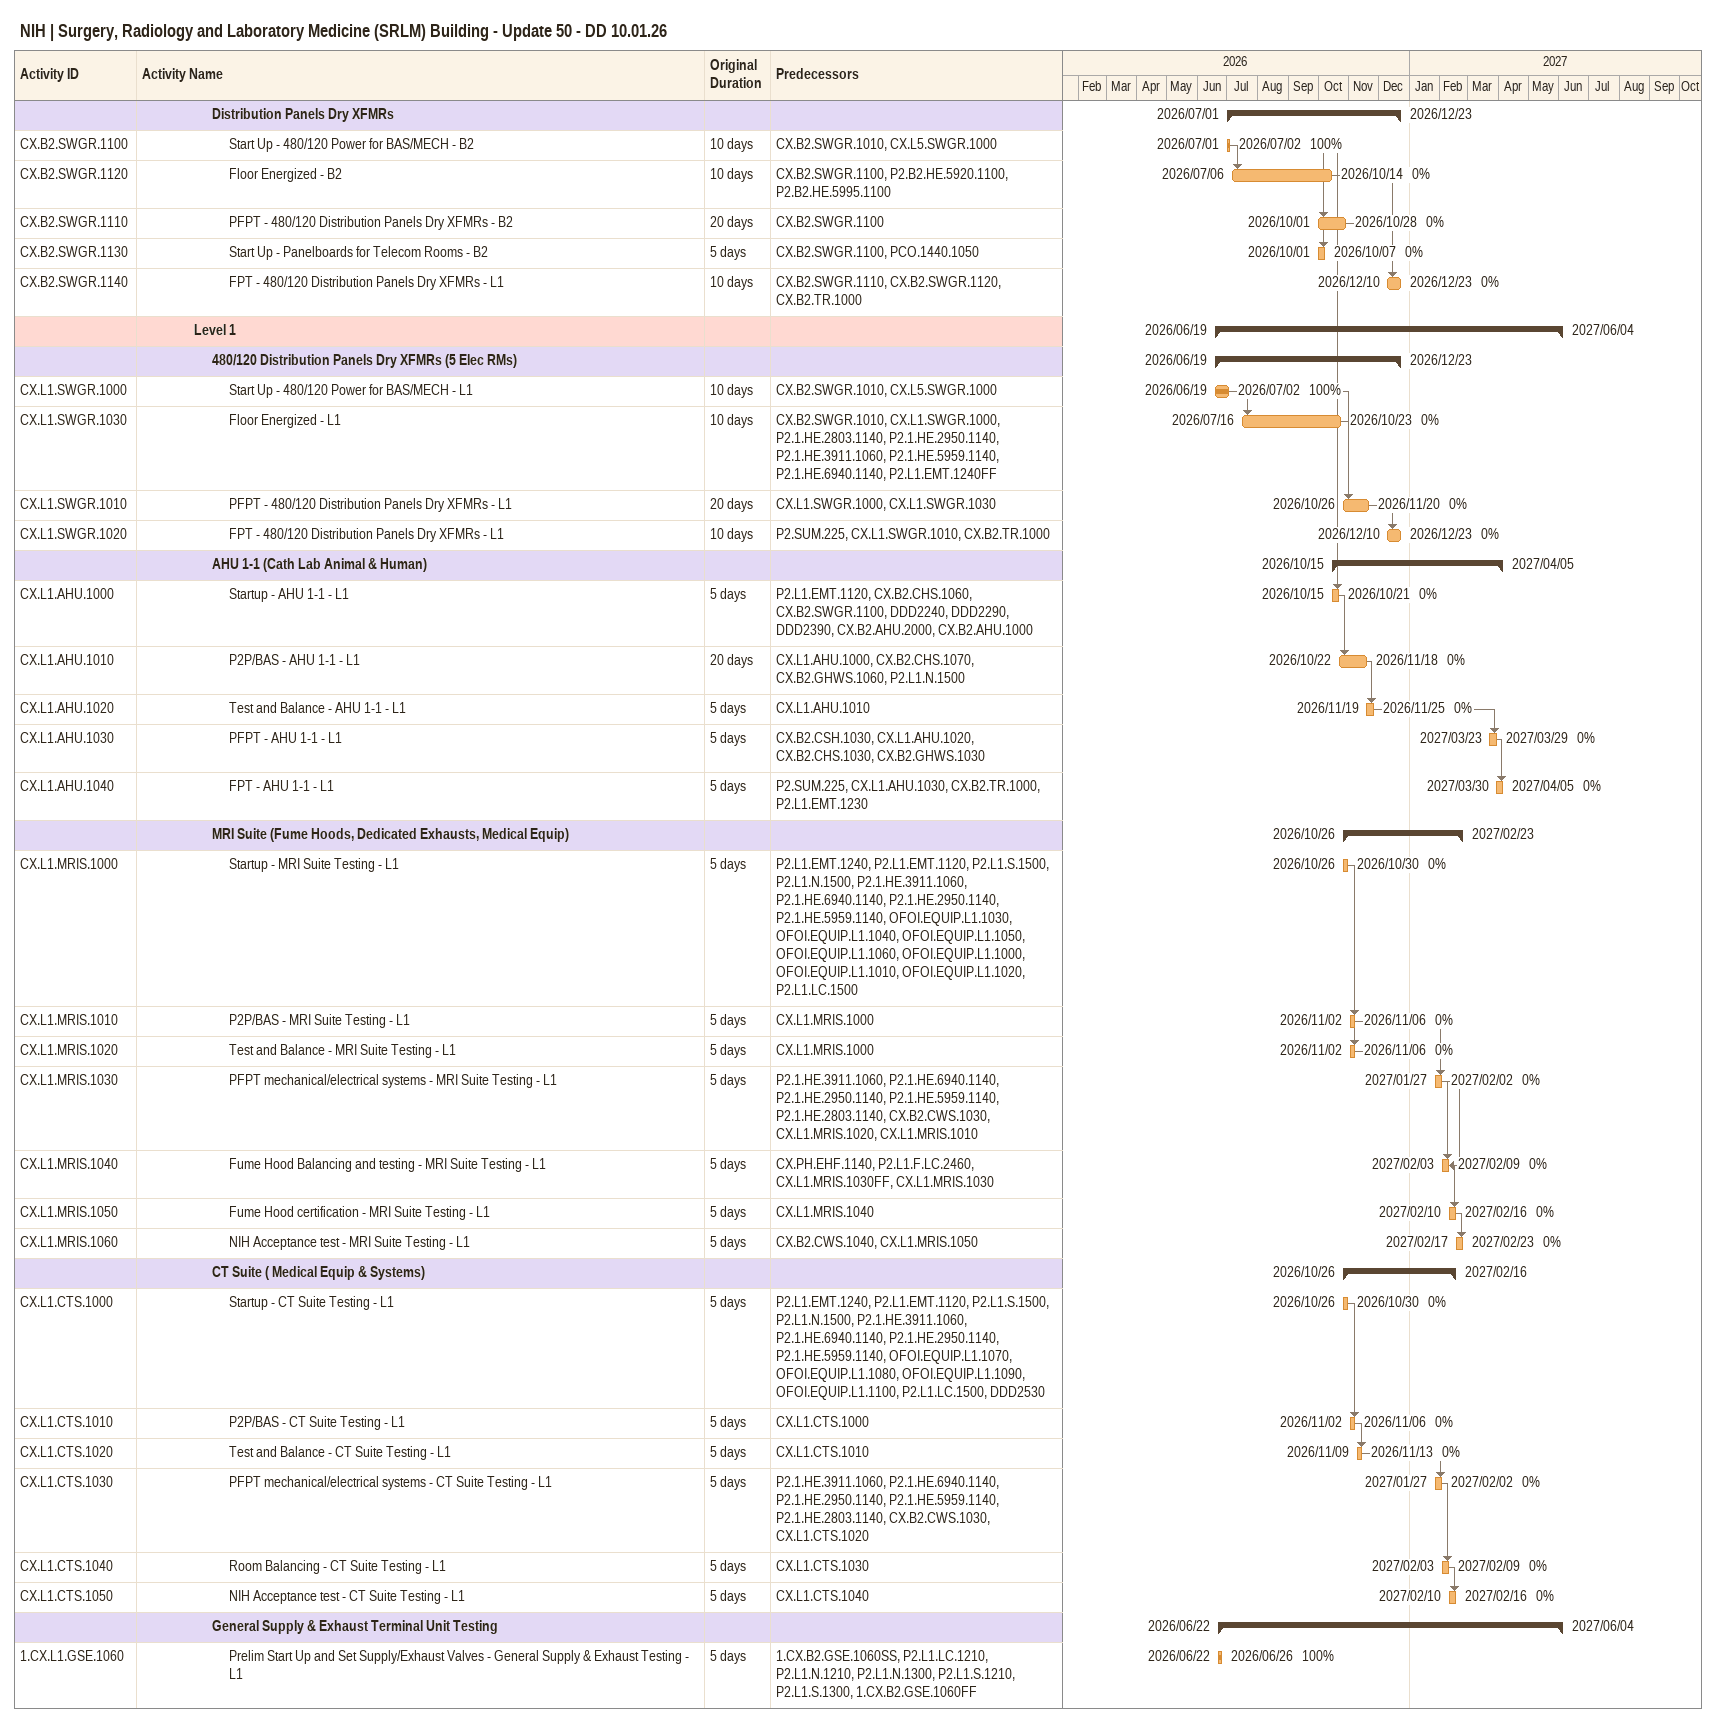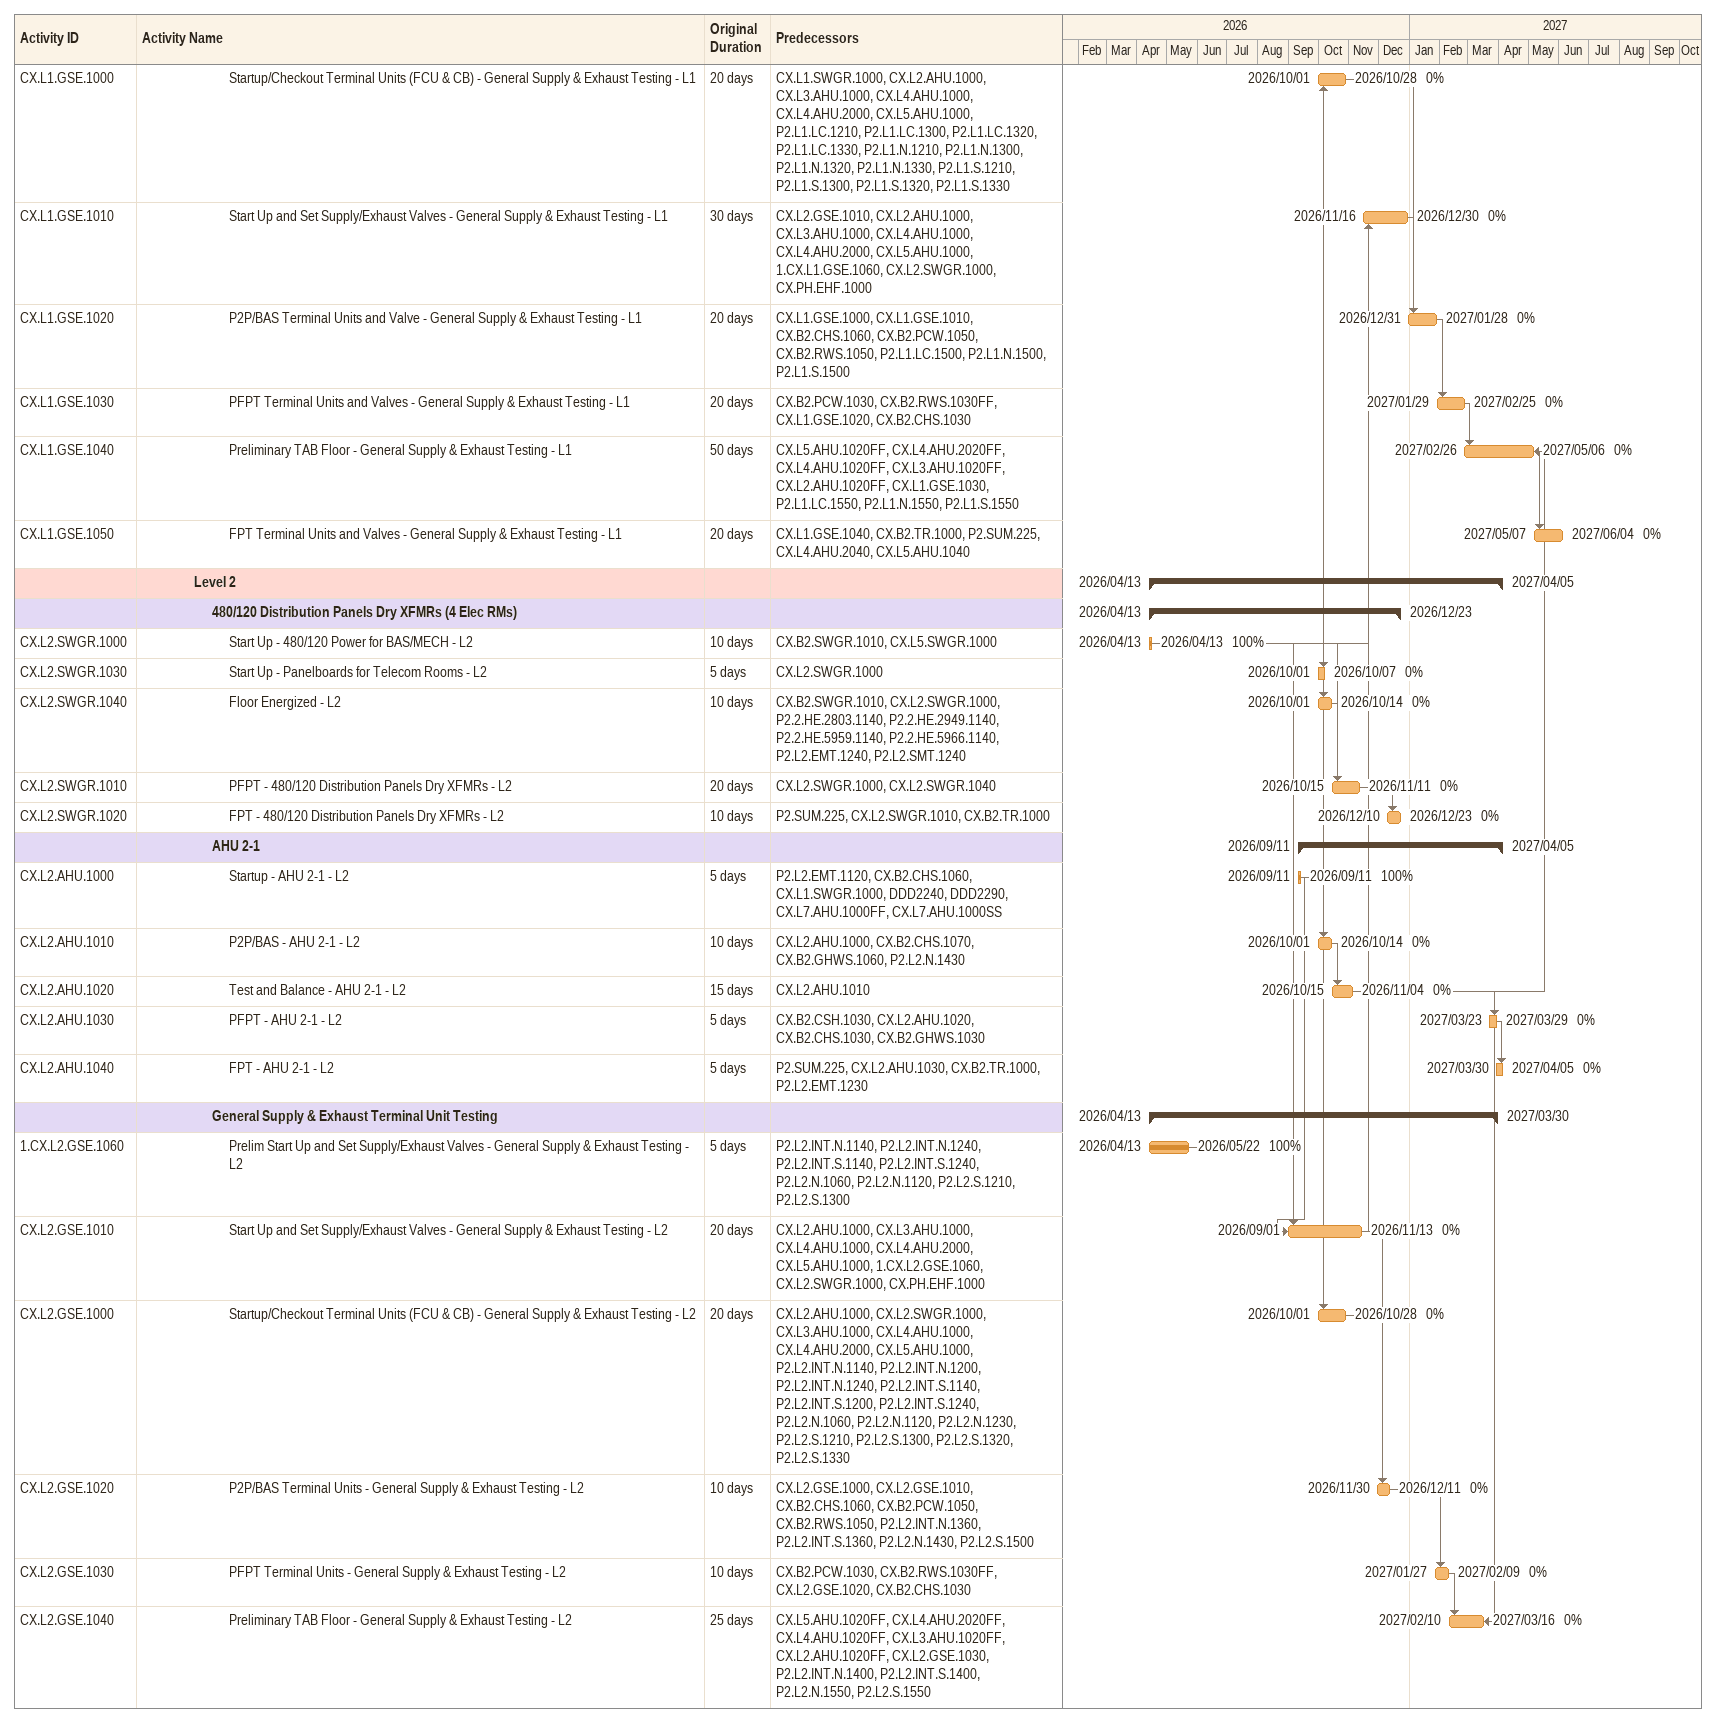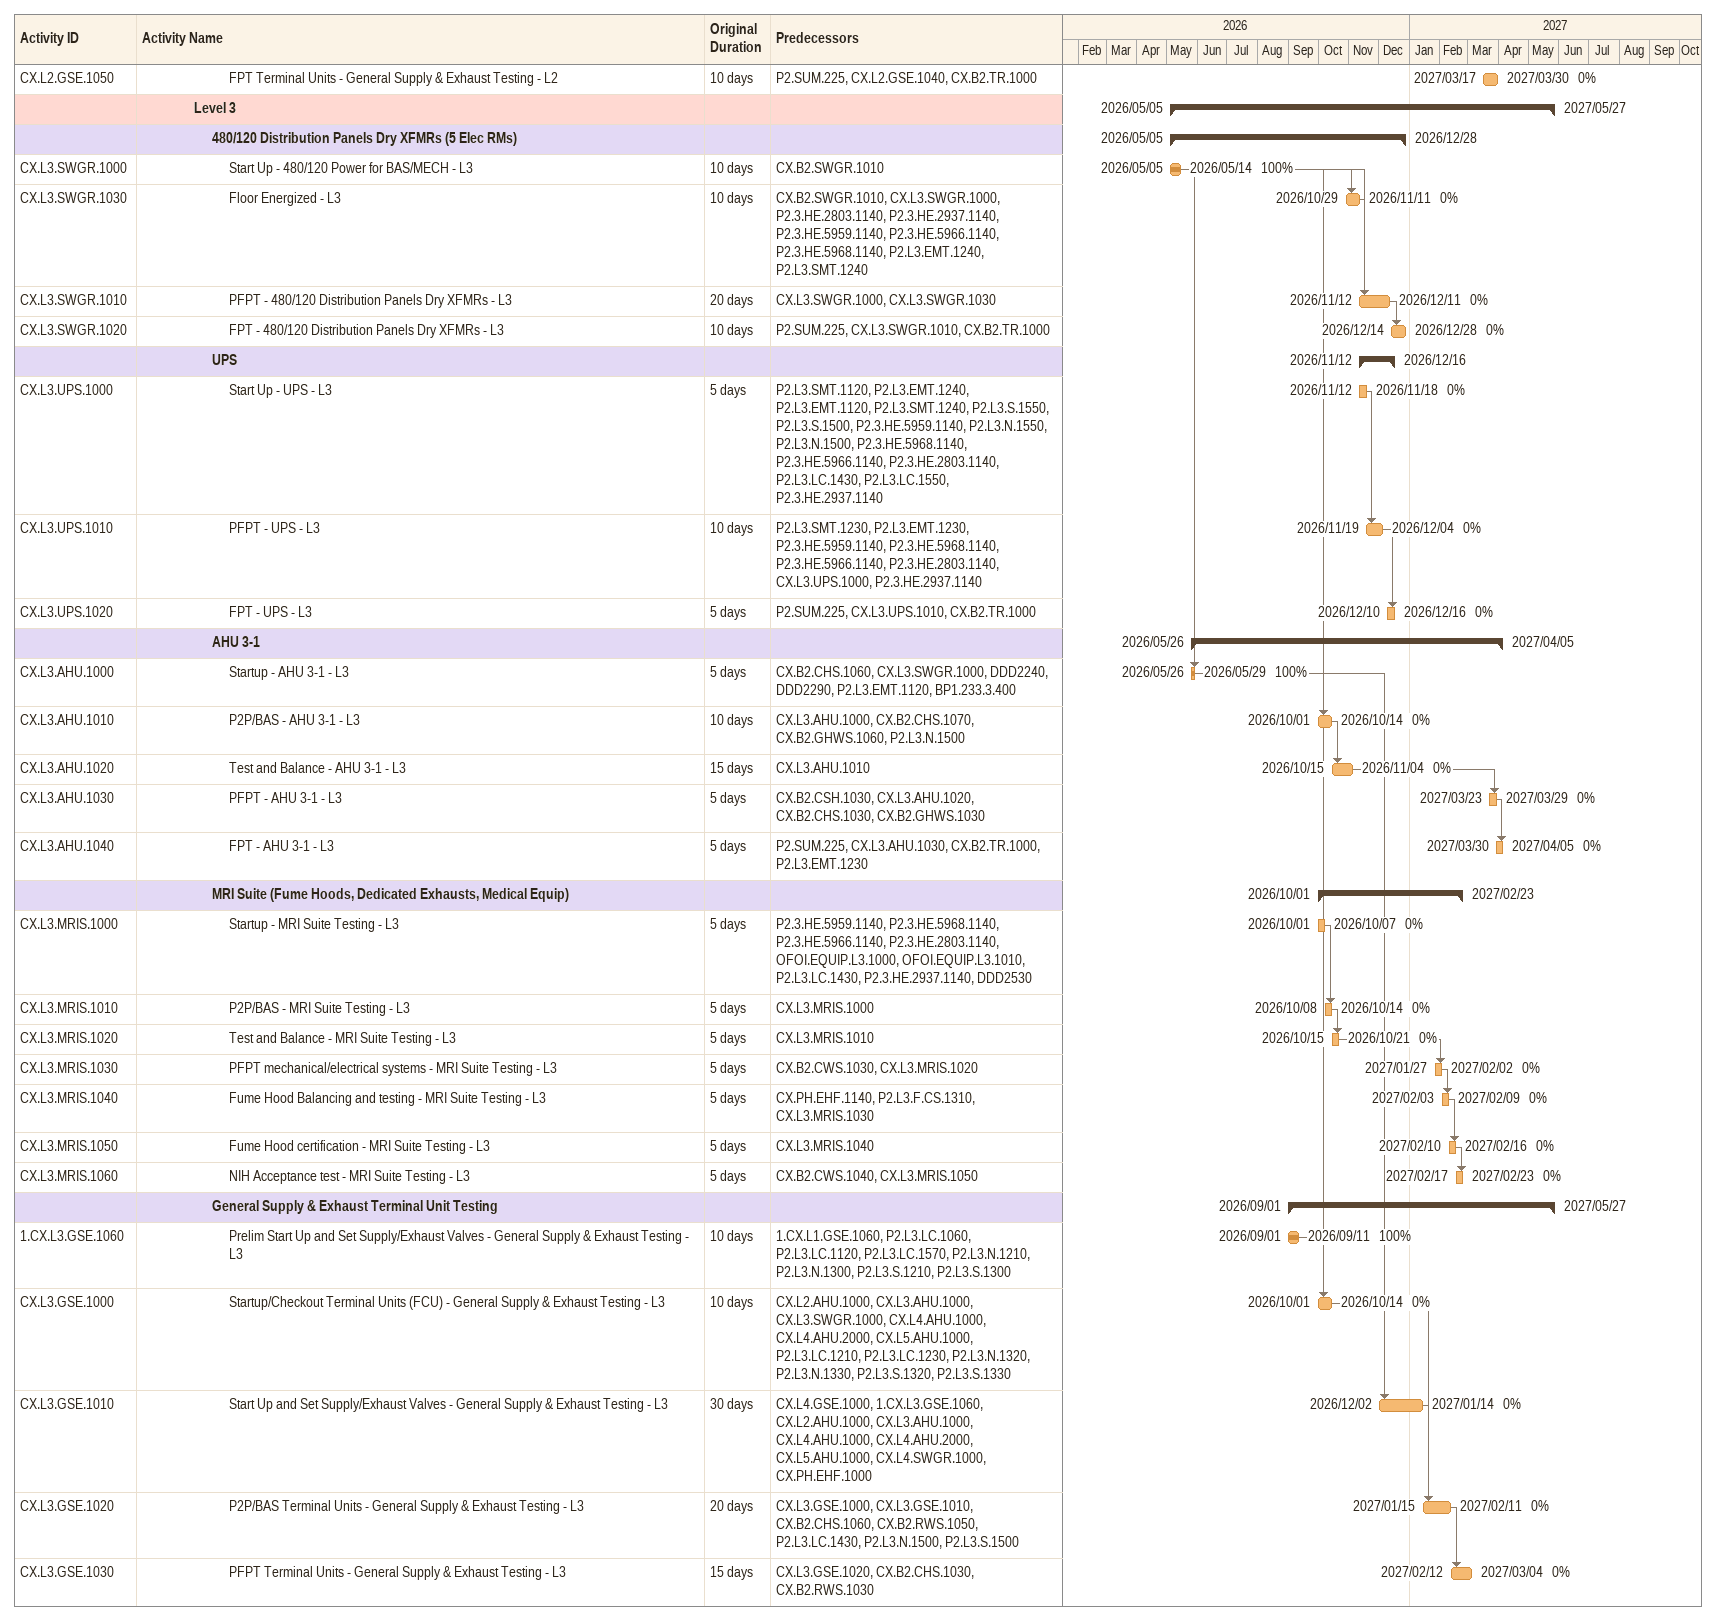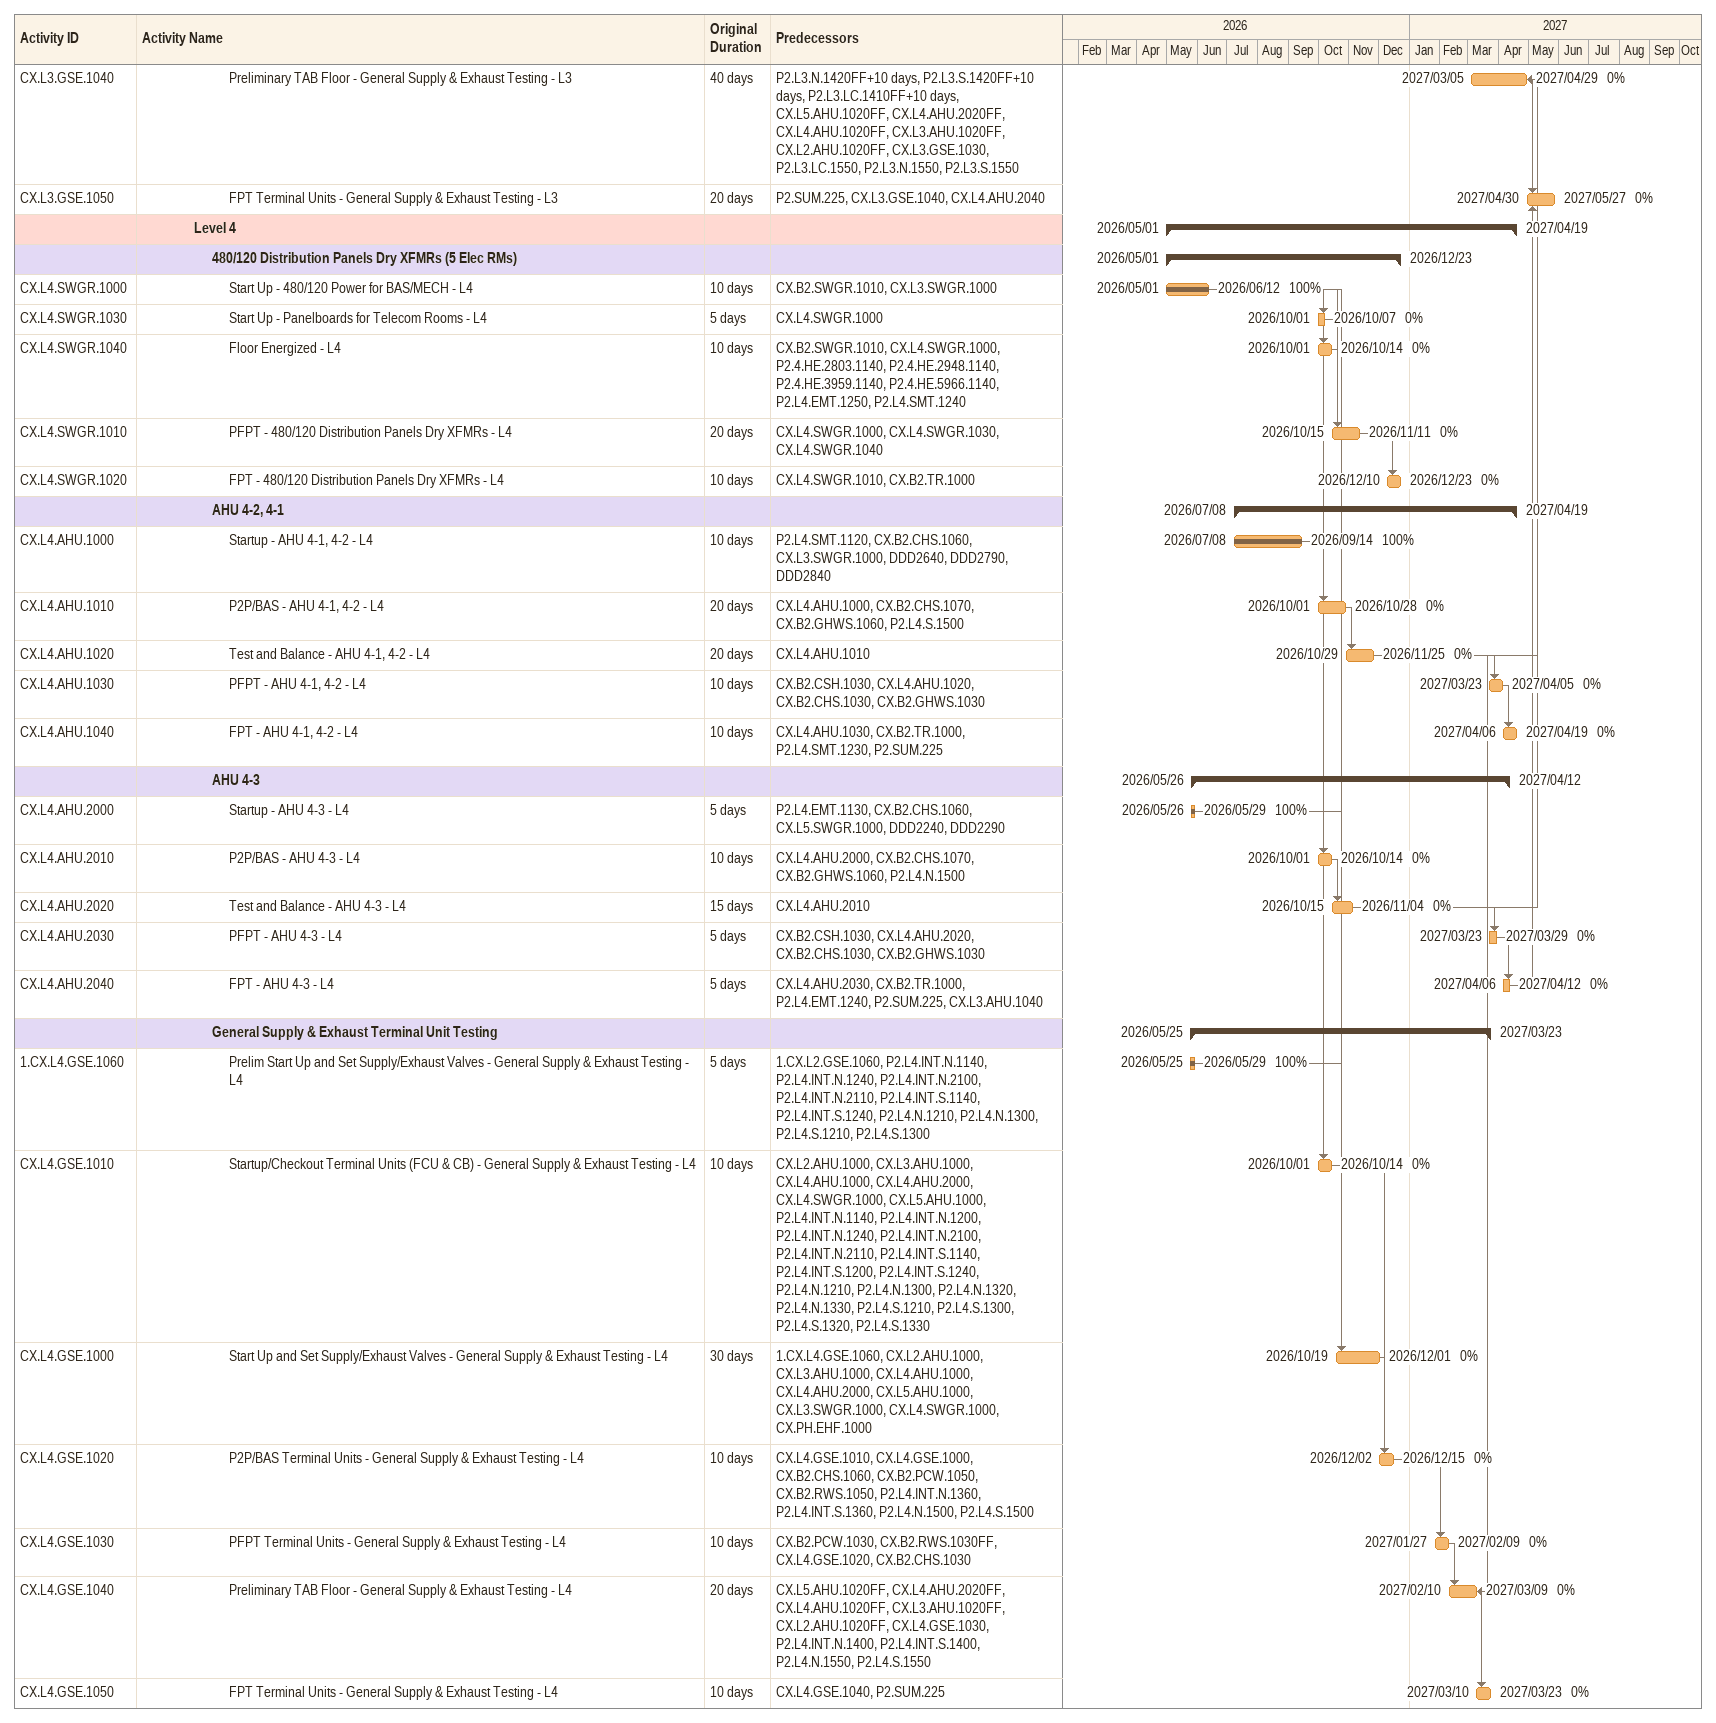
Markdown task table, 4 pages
NIH | Surgery, Radiology and Laboratory Medicine (SRLM) Building - Update 50 - DD 10.01.26

| ID | Level | Task | Original duration | Start | Finish | Predecessors | % complete |
|---|---|---|---|---|---|---|---|
|  | 5 | **Distribution Panels Dry XFMRs** |  | 2026-07-01 | 2026-12-23 |  |  |
| CX.B2.SWGR.1100 | 6 | Start Up - 480/120 Power for BAS/MECH - B2 | 10d | 2026-07-01 | 2026-07-02 | CX.B2.SWGR.1010, CX.L5.SWGR.1000 | 100 |
| CX.B2.SWGR.1120 | 6 | Floor Energized - B2 | 10d | 2026-07-06 | 2026-10-14 | CX.B2.SWGR.1100, P2.B2.HE.5920.1100, P2.B2.HE.5995.1100 | 0 |
| CX.B2.SWGR.1110 | 6 | PFPT - 480/120 Distribution Panels Dry XFMRs - B2 | 20d | 2026-10-01 | 2026-10-28 | CX.B2.SWGR.1100 | 0 |
| CX.B2.SWGR.1130 | 6 | Start Up - Panelboards for Telecom Rooms - B2 | 5d | 2026-10-01 | 2026-10-07 | CX.B2.SWGR.1100, PCO.1440.1050 | 0 |
| CX.B2.SWGR.1140 | 6 | FPT - 480/120 Distribution Panels Dry XFMRs - L1 | 10d | 2026-12-10 | 2026-12-23 | CX.B2.SWGR.1110, CX.B2.SWGR.1120, CX.B2.TR.1000 | 0 |
|  | 4 | **Level 1** |  | 2026-06-19 | 2027-06-04 |  |  |
|  | 5 | **480/120 Distribution Panels Dry XFMRs (5 Elec RMs)** |  | 2026-06-19 | 2026-12-23 |  |  |
| CX.L1.SWGR.1000 | 6 | Start Up - 480/120 Power for BAS/MECH - L1 | 10d | 2026-06-19 | 2026-07-02 | CX.B2.SWGR.1010, CX.L5.SWGR.1000 | 100 |
| CX.L1.SWGR.1030 | 6 | Floor Energized - L1 | 10d | 2026-07-16 | 2026-10-23 | CX.B2.SWGR.1010, CX.L1.SWGR.1000, P2.1.HE.2803.1140, P2.1.HE.2950.1140, P2.1.HE.3911.1060, P2.1.HE.5959.1140, P2.1.HE.6940.1140, P2.L1.EMT.1240FF | 0 |
| CX.L1.SWGR.1010 | 6 | PFPT - 480/120 Distribution Panels Dry XFMRs - L1 | 20d | 2026-10-26 | 2026-11-20 | CX.L1.SWGR.1000, CX.L1.SWGR.1030 | 0 |
| CX.L1.SWGR.1020 | 6 | FPT - 480/120 Distribution Panels Dry XFMRs - L1 | 10d | 2026-12-10 | 2026-12-23 | P2.SUM.225, CX.L1.SWGR.1010, CX.B2.TR.1000 | 0 |
|  | 5 | **AHU 1-1 (Cath Lab Animal & Human)** |  | 2026-10-15 | 2027-04-05 |  |  |
| CX.L1.AHU.1000 | 6 | Startup - AHU 1-1 - L1 | 5d | 2026-10-15 | 2026-10-21 | P2.L1.EMT.1120, CX.B2.CHS.1060, CX.B2.SWGR.1100, DDD2240, DDD2290, DDD2390, CX.B2.AHU.2000, CX.B2.AHU.1000 | 0 |
| CX.L1.AHU.1010 | 6 | P2P/BAS - AHU 1-1 - L1 | 20d | 2026-10-22 | 2026-11-18 | CX.L1.AHU.1000, CX.B2.CHS.1070, CX.B2.GHWS.1060, P2.L1.N.1500 | 0 |
| CX.L1.AHU.1020 | 6 | Test and Balance - AHU 1-1 - L1 | 5d | 2026-11-19 | 2026-11-25 | CX.L1.AHU.1010 | 0 |
| CX.L1.AHU.1030 | 6 | PFPT - AHU 1-1 - L1 | 5d | 2027-03-23 | 2027-03-29 | CX.B2.CSH.1030, CX.L1.AHU.1020, CX.B2.CHS.1030, CX.B2.GHWS.1030 | 0 |
| CX.L1.AHU.1040 | 6 | FPT - AHU 1-1 - L1 | 5d | 2027-03-30 | 2027-04-05 | P2.SUM.225, CX.L1.AHU.1030, CX.B2.TR.1000, P2.L1.EMT.1230 | 0 |
|  | 5 | **MRI Suite (Fume Hoods, Dedicated Exhausts, Medical Equip)** |  | 2026-10-26 | 2027-02-23 |  |  |
| CX.L1.MRIS.1000 | 6 | Startup - MRI Suite Testing - L1 | 5d | 2026-10-26 | 2026-10-30 | P2.L1.EMT.1240, P2.L1.EMT.1120, P2.L1.S.1500, P2.L1.N.1500, P2.1.HE.3911.1060, P2.1.HE.6940.1140, P2.1.HE.2950.1140, P2.1.HE.5959.1140, OFOI.EQUIP.L1.1030, OFOI.EQUIP.L1.1040, OFOI.EQUIP.L1.1050, OFOI.EQUIP.L1.1060, OFOI.EQUIP.L1.1000, OFOI.EQUIP.L1.1010, OFOI.EQUIP.L1.1020, P2.L1.LC.1500 | 0 |
| CX.L1.MRIS.1010 | 6 | P2P/BAS - MRI Suite Testing - L1 | 5d | 2026-11-02 | 2026-11-06 | CX.L1.MRIS.1000 | 0 |
| CX.L1.MRIS.1020 | 6 | Test and Balance - MRI Suite Testing - L1 | 5d | 2026-11-02 | 2026-11-06 | CX.L1.MRIS.1000 | 0 |
| CX.L1.MRIS.1030 | 6 | PFPT mechanical/electrical systems - MRI Suite Testing - L1 | 5d | 2027-01-27 | 2027-02-02 | P2.1.HE.3911.1060, P2.1.HE.6940.1140, P2.1.HE.2950.1140, P2.1.HE.5959.1140, P2.1.HE.2803.1140, CX.B2.CWS.1030, CX.L1.MRIS.1020, CX.L1.MRIS.1010 | 0 |
| CX.L1.MRIS.1040 | 6 | Fume Hood Balancing and testing - MRI Suite Testing - L1 | 5d | 2027-02-03 | 2027-02-09 | CX.PH.EHF.1140, P2.L1.F.LC.2460, CX.L1.MRIS.1030FF, CX.L1.MRIS.1030 | 0 |
| CX.L1.MRIS.1050 | 6 | Fume Hood certification - MRI Suite Testing - L1 | 5d | 2027-02-10 | 2027-02-16 | CX.L1.MRIS.1040 | 0 |
| CX.L1.MRIS.1060 | 6 | NIH Acceptance test - MRI Suite Testing - L1 | 5d | 2027-02-17 | 2027-02-23 | CX.B2.CWS.1040, CX.L1.MRIS.1050 | 0 |
|  | 5 | **CT Suite ( Medical Equip & Systems)** |  | 2026-10-26 | 2027-02-16 |  |  |
| CX.L1.CTS.1000 | 6 | Startup - CT Suite Testing - L1 | 5d | 2026-10-26 | 2026-10-30 | P2.L1.EMT.1240, P2.L1.EMT.1120, P2.L1.S.1500, P2.L1.N.1500, P2.1.HE.3911.1060, P2.1.HE.6940.1140, P2.1.HE.2950.1140, P2.1.HE.5959.1140, OFOI.EQUIP.L1.1070, OFOI.EQUIP.L1.1080, OFOI.EQUIP.L1.1090, OFOI.EQUIP.L1.1100, P2.L1.LC.1500, DDD2530 | 0 |
| CX.L1.CTS.1010 | 6 | P2P/BAS - CT Suite Testing - L1 | 5d | 2026-11-02 | 2026-11-06 | CX.L1.CTS.1000 | 0 |
| CX.L1.CTS.1020 | 6 | Test and Balance - CT Suite Testing - L1 | 5d | 2026-11-09 | 2026-11-13 | CX.L1.CTS.1010 | 0 |
| CX.L1.CTS.1030 | 6 | PFPT mechanical/electrical systems - CT Suite Testing - L1 | 5d | 2027-01-27 | 2027-02-02 | P2.1.HE.3911.1060, P2.1.HE.6940.1140, P2.1.HE.2950.1140, P2.1.HE.5959.1140, P2.1.HE.2803.1140, CX.B2.CWS.1030, CX.L1.CTS.1020 | 0 |
| CX.L1.CTS.1040 | 6 | Room Balancing - CT Suite Testing - L1 | 5d | 2027-02-03 | 2027-02-09 | CX.L1.CTS.1030 | 0 |
| CX.L1.CTS.1050 | 6 | NIH Acceptance test - CT Suite Testing - L1 | 5d | 2027-02-10 | 2027-02-16 | CX.L1.CTS.1040 | 0 |
|  | 5 | **General Supply & Exhaust Terminal Unit Testing** |  | 2026-06-22 | 2027-06-04 |  |  |
| 1.CX.L1.GSE.1060 | 6 | Prelim Start Up and Set Supply/Exhaust Valves - General Supply & Exhaust Testing - L1 | 5d | 2026-06-22 | 2026-06-26 | 1.CX.B2.GSE.1060SS, P2.L1.LC.1210, P2.L1.N.1210, P2.L1.N.1300, P2.L1.S.1210, P2.L1.S.1300, 1.CX.B2.GSE.1060FF | 100 |
| CX.L1.GSE.1000 | 6 | Startup/Checkout Terminal Units (FCU & CB) - General Supply & Exhaust Testing - L1 | 20d | 2026-10-01 | 2026-10-28 | CX.L1.SWGR.1000, CX.L2.AHU.1000, CX.L3.AHU.1000, CX.L4.AHU.1000, CX.L4.AHU.2000, CX.L5.AHU.1000, P2.L1.LC.1210, P2.L1.LC.1300, P2.L1.LC.1320, P2.L1.LC.1330, P2.L1.N.1210, P2.L1.N.1300, P2.L1.N.1320, P2.L1.N.1330, P2.L1.S.1210, P2.L1.S.1300, P2.L1.S.1320, P2.L1.S.1330 | 0 |
| CX.L1.GSE.1010 | 6 | Start Up and Set Supply/Exhaust Valves - General Supply & Exhaust Testing - L1 | 30d | 2026-11-16 | 2026-12-30 | CX.L2.GSE.1010, CX.L2.AHU.1000, CX.L3.AHU.1000, CX.L4.AHU.1000, CX.L4.AHU.2000, CX.L5.AHU.1000, 1.CX.L1.GSE.1060, CX.L2.SWGR.1000, CX.PH.EHF.1000 | 0 |
| CX.L1.GSE.1020 | 6 | P2P/BAS Terminal Units and Valve - General Supply & Exhaust Testing - L1 | 20d | 2026-12-31 | 2027-01-28 | CX.L1.GSE.1000, CX.L1.GSE.1010, CX.B2.CHS.1060, CX.B2.PCW.1050, CX.B2.RWS.1050, P2.L1.LC.1500, P2.L1.N.1500, P2.L1.S.1500 | 0 |
| CX.L1.GSE.1030 | 6 | PFPT Terminal Units and Valves - General Supply & Exhaust Testing - L1 | 20d | 2027-01-29 | 2027-02-25 | CX.B2.PCW.1030, CX.B2.RWS.1030FF, CX.L1.GSE.1020, CX.B2.CHS.1030 | 0 |
| CX.L1.GSE.1040 | 6 | Preliminary TAB Floor - General Supply & Exhaust Testing - L1 | 50d | 2027-02-26 | 2027-05-06 | CX.L5.AHU.1020FF, CX.L4.AHU.2020FF, CX.L4.AHU.1020FF, CX.L3.AHU.1020FF, CX.L2.AHU.1020FF, CX.L1.GSE.1030, P2.L1.LC.1550, P2.L1.N.1550, P2.L1.S.1550 | 0 |
| CX.L1.GSE.1050 | 6 | FPT Terminal Units and Valves - General Supply & Exhaust Testing - L1 | 20d | 2027-05-07 | 2027-06-04 | CX.L1.GSE.1040, CX.B2.TR.1000, P2.SUM.225, CX.L4.AHU.2040, CX.L5.AHU.1040 | 0 |
|  | 4 | **Level 2** |  | 2026-04-13 | 2027-04-05 |  |  |
|  | 5 | **480/120 Distribution Panels Dry XFMRs (4 Elec RMs)** |  | 2026-04-13 | 2026-12-23 |  |  |
| CX.L2.SWGR.1000 | 6 | Start Up - 480/120 Power for BAS/MECH - L2 | 10d | 2026-04-13 | 2026-04-13 | CX.B2.SWGR.1010, CX.L5.SWGR.1000 | 100 |
| CX.L2.SWGR.1030 | 6 | Start Up - Panelboards for Telecom Rooms - L2 | 5d | 2026-10-01 | 2026-10-07 | CX.L2.SWGR.1000 | 0 |
| CX.L2.SWGR.1040 | 6 | Floor Energized - L2 | 10d | 2026-10-01 | 2026-10-14 | CX.B2.SWGR.1010, CX.L2.SWGR.1000, P2.2.HE.2803.1140, P2.2.HE.2949.1140, P2.2.HE.5959.1140, P2.2.HE.5966.1140, P2.L2.EMT.1240, P2.L2.SMT.1240 | 0 |
| CX.L2.SWGR.1010 | 6 | PFPT - 480/120 Distribution Panels Dry XFMRs - L2 | 20d | 2026-10-15 | 2026-11-11 | CX.L2.SWGR.1000, CX.L2.SWGR.1040 | 0 |
| CX.L2.SWGR.1020 | 6 | FPT - 480/120 Distribution Panels Dry XFMRs - L2 | 10d | 2026-12-10 | 2026-12-23 | P2.SUM.225, CX.L2.SWGR.1010, CX.B2.TR.1000 | 0 |
|  | 5 | **AHU 2-1** |  | 2026-09-11 | 2027-04-05 |  |  |
| CX.L2.AHU.1000 | 6 | Startup - AHU 2-1 - L2 | 5d | 2026-09-11 | 2026-09-11 | P2.L2.EMT.1120, CX.B2.CHS.1060, CX.L1.SWGR.1000, DDD2240, DDD2290, CX.L7.AHU.1000FF, CX.L7.AHU.1000SS | 100 |
| CX.L2.AHU.1010 | 6 | P2P/BAS - AHU 2-1 - L2 | 10d | 2026-10-01 | 2026-10-14 | CX.L2.AHU.1000, CX.B2.CHS.1070, CX.B2.GHWS.1060, P2.L2.N.1430 | 0 |
| CX.L2.AHU.1020 | 6 | Test and Balance - AHU 2-1 - L2 | 15d | 2026-10-15 | 2026-11-04 | CX.L2.AHU.1010 | 0 |
| CX.L2.AHU.1030 | 6 | PFPT - AHU 2-1 - L2 | 5d | 2027-03-23 | 2027-03-29 | CX.B2.CSH.1030, CX.L2.AHU.1020, CX.B2.CHS.1030, CX.B2.GHWS.1030 | 0 |
| CX.L2.AHU.1040 | 6 | FPT - AHU 2-1 - L2 | 5d | 2027-03-30 | 2027-04-05 | P2.SUM.225, CX.L2.AHU.1030, CX.B2.TR.1000, P2.L2.EMT.1230 | 0 |
|  | 5 | **General Supply & Exhaust Terminal Unit Testing** |  | 2026-04-13 | 2027-03-30 |  |  |
| 1.CX.L2.GSE.1060 | 6 | Prelim Start Up and Set Supply/Exhaust Valves - General Supply & Exhaust Testing - L2 | 5d | 2026-04-13 | 2026-05-22 | P2.L2.INT.N.1140, P2.L2.INT.N.1240, P2.L2.INT.S.1140, P2.L2.INT.S.1240, P2.L2.N.1060, P2.L2.N.1120, P2.L2.S.1210, P2.L2.S.1300 | 100 |
| CX.L2.GSE.1010 | 6 | Start Up and Set Supply/Exhaust Valves - General Supply & Exhaust Testing - L2 | 20d | 2026-09-01 | 2026-11-13 | CX.L2.AHU.1000, CX.L3.AHU.1000, CX.L4.AHU.1000, CX.L4.AHU.2000, CX.L5.AHU.1000, 1.CX.L2.GSE.1060, CX.L2.SWGR.1000, CX.PH.EHF.1000 | 0 |
| CX.L2.GSE.1000 | 6 | Startup/Checkout Terminal Units (FCU & CB) - General Supply & Exhaust Testing - L2 | 20d | 2026-10-01 | 2026-10-28 | CX.L2.AHU.1000, CX.L2.SWGR.1000, CX.L3.AHU.1000, CX.L4.AHU.1000, CX.L4.AHU.2000, CX.L5.AHU.1000, P2.L2.INT.N.1140, P2.L2.INT.N.1200, P2.L2.INT.N.1240, P2.L2.INT.S.1140, P2.L2.INT.S.1200, P2.L2.INT.S.1240, P2.L2.N.1060, P2.L2.N.1120, P2.L2.N.1230, P2.L2.S.1210, P2.L2.S.1300, P2.L2.S.1320, P2.L2.S.1330 | 0 |
| CX.L2.GSE.1020 | 6 | P2P/BAS Terminal Units - General Supply & Exhaust Testing - L2 | 10d | 2026-11-30 | 2026-12-11 | CX.L2.GSE.1000, CX.L2.GSE.1010, CX.B2.CHS.1060, CX.B2.PCW.1050, CX.B2.RWS.1050, P2.L2.INT.N.1360, P2.L2.INT.S.1360, P2.L2.N.1430, P2.L2.S.1500 | 0 |
| CX.L2.GSE.1030 | 6 | PFPT Terminal Units - General Supply & Exhaust Testing - L2 | 10d | 2027-01-27 | 2027-02-09 | CX.B2.PCW.1030, CX.B2.RWS.1030FF, CX.L2.GSE.1020, CX.B2.CHS.1030 | 0 |
| CX.L2.GSE.1040 | 6 | Preliminary TAB Floor - General Supply & Exhaust Testing - L2 | 25d | 2027-02-10 | 2027-03-16 | CX.L5.AHU.1020FF, CX.L4.AHU.2020FF, CX.L4.AHU.1020FF, CX.L3.AHU.1020FF, CX.L2.AHU.1020FF, CX.L2.GSE.1030, P2.L2.INT.N.1400, P2.L2.INT.S.1400, P2.L2.N.1550, P2.L2.S.1550 | 0 |
| CX.L2.GSE.1050 | 6 | FPT Terminal Units - General Supply & Exhaust Testing - L2 | 10d | 2027-03-17 | 2027-03-30 | P2.SUM.225, CX.L2.GSE.1040, CX.B2.TR.1000 | 0 |
|  | 4 | **Level 3** |  | 2026-05-05 | 2027-05-27 |  |  |
|  | 5 | **480/120 Distribution Panels Dry XFMRs (5 Elec RMs)** |  | 2026-05-05 | 2026-12-28 |  |  |
| CX.L3.SWGR.1000 | 6 | Start Up - 480/120 Power for BAS/MECH - L3 | 10d | 2026-05-05 | 2026-05-14 | CX.B2.SWGR.1010 | 100 |
| CX.L3.SWGR.1030 | 6 | Floor Energized - L3 | 10d | 2026-10-29 | 2026-11-11 | CX.B2.SWGR.1010, CX.L3.SWGR.1000, P2.3.HE.2803.1140, P2.3.HE.2937.1140, P2.3.HE.5959.1140, P2.3.HE.5966.1140, P2.3.HE.5968.1140, P2.L3.EMT.1240, P2.L3.SMT.1240 | 0 |
| CX.L3.SWGR.1010 | 6 | PFPT - 480/120 Distribution Panels Dry XFMRs - L3 | 20d | 2026-11-12 | 2026-12-11 | CX.L3.SWGR.1000, CX.L3.SWGR.1030 | 0 |
| CX.L3.SWGR.1020 | 6 | FPT - 480/120 Distribution Panels Dry XFMRs - L3 | 10d | 2026-12-14 | 2026-12-28 | P2.SUM.225, CX.L3.SWGR.1010, CX.B2.TR.1000 | 0 |
|  | 5 | **UPS** |  | 2026-11-12 | 2026-12-16 |  |  |
| CX.L3.UPS.1000 | 6 | Start Up - UPS - L3 | 5d | 2026-11-12 | 2026-11-18 | P2.L3.SMT.1120, P2.L3.EMT.1240, P2.L3.EMT.1120, P2.L3.SMT.1240, P2.L3.S.1550, P2.L3.S.1500, P2.3.HE.5959.1140, P2.L3.N.1550, P2.L3.N.1500, P2.3.HE.5968.1140, P2.3.HE.5966.1140, P2.3.HE.2803.1140, P2.L3.LC.1430, P2.L3.LC.1550, P2.3.HE.2937.1140 | 0 |
| CX.L3.UPS.1010 | 6 | PFPT - UPS - L3 | 10d | 2026-11-19 | 2026-12-04 | P2.L3.SMT.1230, P2.L3.EMT.1230, P2.3.HE.5959.1140, P2.3.HE.5968.1140, P2.3.HE.5966.1140, P2.3.HE.2803.1140, CX.L3.UPS.1000, P2.3.HE.2937.1140 | 0 |
| CX.L3.UPS.1020 | 6 | FPT - UPS - L3 | 5d | 2026-12-10 | 2026-12-16 | P2.SUM.225, CX.L3.UPS.1010, CX.B2.TR.1000 | 0 |
|  | 5 | **AHU 3-1** |  | 2026-05-26 | 2027-04-05 |  |  |
| CX.L3.AHU.1000 | 6 | Startup - AHU 3-1 - L3 | 5d | 2026-05-26 | 2026-05-29 | CX.B2.CHS.1060, CX.L3.SWGR.1000, DDD2240, DDD2290, P2.L3.EMT.1120, BP1.233.3.400 | 100 |
| CX.L3.AHU.1010 | 6 | P2P/BAS - AHU 3-1 - L3 | 10d | 2026-10-01 | 2026-10-14 | CX.L3.AHU.1000, CX.B2.CHS.1070, CX.B2.GHWS.1060, P2.L3.N.1500 | 0 |
| CX.L3.AHU.1020 | 6 | Test and Balance - AHU 3-1 - L3 | 15d | 2026-10-15 | 2026-11-04 | CX.L3.AHU.1010 | 0 |
| CX.L3.AHU.1030 | 6 | PFPT - AHU 3-1 - L3 | 5d | 2027-03-23 | 2027-03-29 | CX.B2.CSH.1030, CX.L3.AHU.1020, CX.B2.CHS.1030, CX.B2.GHWS.1030 | 0 |
| CX.L3.AHU.1040 | 6 | FPT - AHU 3-1 - L3 | 5d | 2027-03-30 | 2027-04-05 | P2.SUM.225, CX.L3.AHU.1030, CX.B2.TR.1000, P2.L3.EMT.1230 | 0 |
|  | 5 | **MRI Suite (Fume Hoods, Dedicated Exhausts, Medical Equip)** |  | 2026-10-01 | 2027-02-23 |  |  |
| CX.L3.MRIS.1000 | 6 | Startup - MRI Suite Testing - L3 | 5d | 2026-10-01 | 2026-10-07 | P2.3.HE.5959.1140, P2.3.HE.5968.1140, P2.3.HE.5966.1140, P2.3.HE.2803.1140, OFOI.EQUIP.L3.1000, OFOI.EQUIP.L3.1010, P2.L3.LC.1430, P2.3.HE.2937.1140, DDD2530 | 0 |
| CX.L3.MRIS.1010 | 6 | P2P/BAS - MRI Suite Testing - L3 | 5d | 2026-10-08 | 2026-10-14 | CX.L3.MRIS.1000 | 0 |
| CX.L3.MRIS.1020 | 6 | Test and Balance - MRI Suite Testing - L3 | 5d | 2026-10-15 | 2026-10-21 | CX.L3.MRIS.1010 | 0 |
| CX.L3.MRIS.1030 | 6 | PFPT mechanical/electrical systems - MRI Suite Testing - L3 | 5d | 2027-01-27 | 2027-02-02 | CX.B2.CWS.1030, CX.L3.MRIS.1020 | 0 |
| CX.L3.MRIS.1040 | 6 | Fume Hood Balancing and testing - MRI Suite Testing - L3 | 5d | 2027-02-03 | 2027-02-09 | CX.PH.EHF.1140, P2.L3.F.CS.1310, CX.L3.MRIS.1030 | 0 |
| CX.L3.MRIS.1050 | 6 | Fume Hood certification - MRI Suite Testing - L3 | 5d | 2027-02-10 | 2027-02-16 | CX.L3.MRIS.1040 | 0 |
| CX.L3.MRIS.1060 | 6 | NIH Acceptance test - MRI Suite Testing - L3 | 5d | 2027-02-17 | 2027-02-23 | CX.B2.CWS.1040, CX.L3.MRIS.1050 | 0 |
|  | 5 | **General Supply & Exhaust Terminal Unit Testing** |  | 2026-09-01 | 2027-05-27 |  |  |
| 1.CX.L3.GSE.1060 | 6 | Prelim Start Up and Set Supply/Exhaust Valves - General Supply & Exhaust Testing - L3 | 10d | 2026-09-01 | 2026-09-11 | 1.CX.L1.GSE.1060, P2.L3.LC.1060, P2.L3.LC.1120, P2.L3.LC.1570, P2.L3.N.1210, P2.L3.N.1300, P2.L3.S.1210, P2.L3.S.1300 | 100 |
| CX.L3.GSE.1000 | 6 | Startup/Checkout Terminal Units (FCU) - General Supply & Exhaust Testing - L3 | 10d | 2026-10-01 | 2026-10-14 | CX.L2.AHU.1000, CX.L3.AHU.1000, CX.L3.SWGR.1000, CX.L4.AHU.1000, CX.L4.AHU.2000, CX.L5.AHU.1000, P2.L3.LC.1210, P2.L3.LC.1230, P2.L3.N.1320, P2.L3.N.1330, P2.L3.S.1320, P2.L3.S.1330 | 0 |
| CX.L3.GSE.1010 | 6 | Start Up and Set Supply/Exhaust Valves - General Supply & Exhaust Testing - L3 | 30d | 2026-12-02 | 2027-01-14 | CX.L4.GSE.1000, 1.CX.L3.GSE.1060, CX.L2.AHU.1000, CX.L3.AHU.1000, CX.L4.AHU.1000, CX.L4.AHU.2000, CX.L5.AHU.1000, CX.L4.SWGR.1000, CX.PH.EHF.1000 | 0 |
| CX.L3.GSE.1020 | 6 | P2P/BAS Terminal Units - General Supply & Exhaust Testing - L3 | 20d | 2027-01-15 | 2027-02-11 | CX.L3.GSE.1000, CX.L3.GSE.1010, CX.B2.CHS.1060, CX.B2.RWS.1050, P2.L3.LC.1430, P2.L3.N.1500, P2.L3.S.1500 | 0 |
| CX.L3.GSE.1030 | 6 | PFPT Terminal Units - General Supply & Exhaust Testing - L3 | 15d | 2027-02-12 | 2027-03-04 | CX.L3.GSE.1020, CX.B2.CHS.1030, CX.B2.RWS.1030 | 0 |
| CX.L3.GSE.1040 | 6 | Preliminary TAB Floor - General Supply & Exhaust Testing - L3 | 40d | 2027-03-05 | 2027-04-29 | P2.L3.N.1420FF+10d, P2.L3.S.1420FF+10d, P2.L3.LC.1410FF+10d, CX.L5.AHU.1020FF, CX.L4.AHU.2020FF, CX.L4.AHU.1020FF, CX.L3.AHU.1020FF, CX.L2.AHU.1020FF, CX.L3.GSE.1030, P2.L3.LC.1550, P2.L3.N.1550, P2.L3.S.1550 | 0 |
| CX.L3.GSE.1050 | 6 | FPT Terminal Units - General Supply & Exhaust Testing - L3 | 20d | 2027-04-30 | 2027-05-27 | P2.SUM.225, CX.L3.GSE.1040, CX.L4.AHU.2040 | 0 |
|  | 4 | **Level 4** |  | 2026-05-01 | 2027-04-19 |  |  |
|  | 5 | **480/120 Distribution Panels Dry XFMRs (5 Elec RMs)** |  | 2026-05-01 | 2026-12-23 |  |  |
| CX.L4.SWGR.1000 | 6 | Start Up - 480/120 Power for BAS/MECH - L4 | 10d | 2026-05-01 | 2026-06-12 | CX.B2.SWGR.1010, CX.L3.SWGR.1000 | 100 |
| CX.L4.SWGR.1030 | 6 | Start Up - Panelboards for Telecom Rooms - L4 | 5d | 2026-10-01 | 2026-10-07 | CX.L4.SWGR.1000 | 0 |
| CX.L4.SWGR.1040 | 6 | Floor Energized - L4 | 10d | 2026-10-01 | 2026-10-14 | CX.B2.SWGR.1010, CX.L4.SWGR.1000, P2.4.HE.2803.1140, P2.4.HE.2948.1140, P2.4.HE.3959.1140, P2.4.HE.5966.1140, P2.L4.EMT.1250, P2.L4.SMT.1240 | 0 |
| CX.L4.SWGR.1010 | 6 | PFPT - 480/120 Distribution Panels Dry XFMRs - L4 | 20d | 2026-10-15 | 2026-11-11 | CX.L4.SWGR.1000, CX.L4.SWGR.1030, CX.L4.SWGR.1040 | 0 |
| CX.L4.SWGR.1020 | 6 | FPT - 480/120 Distribution Panels Dry XFMRs - L4 | 10d | 2026-12-10 | 2026-12-23 | CX.L4.SWGR.1010, CX.B2.TR.1000 | 0 |
|  | 5 | **AHU 4-2, 4-1** |  | 2026-07-08 | 2027-04-19 |  |  |
| CX.L4.AHU.1000 | 6 | Startup - AHU 4-1, 4-2 - L4 | 10d | 2026-07-08 | 2026-09-14 | P2.L4.SMT.1120, CX.B2.CHS.1060, CX.L3.SWGR.1000, DDD2640, DDD2790, DDD2840 | 100 |
| CX.L4.AHU.1010 | 6 | P2P/BAS - AHU 4-1, 4-2 - L4 | 20d | 2026-10-01 | 2026-10-28 | CX.L4.AHU.1000, CX.B2.CHS.1070, CX.B2.GHWS.1060, P2.L4.S.1500 | 0 |
| CX.L4.AHU.1020 | 6 | Test and Balance - AHU 4-1, 4-2 - L4 | 20d | 2026-10-29 | 2026-11-25 | CX.L4.AHU.1010 | 0 |
| CX.L4.AHU.1030 | 6 | PFPT - AHU 4-1, 4-2 - L4 | 10d | 2027-03-23 | 2027-04-05 | CX.B2.CSH.1030, CX.L4.AHU.1020, CX.B2.CHS.1030, CX.B2.GHWS.1030 | 0 |
| CX.L4.AHU.1040 | 6 | FPT - AHU 4-1, 4-2 - L4 | 10d | 2027-04-06 | 2027-04-19 | CX.L4.AHU.1030, CX.B2.TR.1000, P2.L4.SMT.1230, P2.SUM.225 | 0 |
|  | 5 | **AHU 4-3** |  | 2026-05-26 | 2027-04-12 |  |  |
| CX.L4.AHU.2000 | 6 | Startup - AHU 4-3 - L4 | 5d | 2026-05-26 | 2026-05-29 | P2.L4.EMT.1130, CX.B2.CHS.1060, CX.L5.SWGR.1000, DDD2240, DDD2290 | 100 |
| CX.L4.AHU.2010 | 6 | P2P/BAS - AHU 4-3 - L4 | 10d | 2026-10-01 | 2026-10-14 | CX.L4.AHU.2000, CX.B2.CHS.1070, CX.B2.GHWS.1060, P2.L4.N.1500 | 0 |
| CX.L4.AHU.2020 | 6 | Test and Balance - AHU 4-3 - L4 | 15d | 2026-10-15 | 2026-11-04 | CX.L4.AHU.2010 | 0 |
| CX.L4.AHU.2030 | 6 | PFPT - AHU 4-3 - L4 | 5d | 2027-03-23 | 2027-03-29 | CX.B2.CSH.1030, CX.L4.AHU.2020, CX.B2.CHS.1030, CX.B2.GHWS.1030 | 0 |
| CX.L4.AHU.2040 | 6 | FPT - AHU 4-3 - L4 | 5d | 2027-04-06 | 2027-04-12 | CX.L4.AHU.2030, CX.B2.TR.1000, P2.L4.EMT.1240, P2.SUM.225, CX.L3.AHU.1040 | 0 |
|  | 5 | **General Supply & Exhaust Terminal Unit Testing** |  | 2026-05-25 | 2027-03-23 |  |  |
| 1.CX.L4.GSE.1060 | 6 | Prelim Start Up and Set Supply/Exhaust Valves - General Supply & Exhaust Testing - L4 | 5d | 2026-05-25 | 2026-05-29 | 1.CX.L2.GSE.1060, P2.L4.INT.N.1140, P2.L4.INT.N.1240, P2.L4.INT.N.2100, P2.L4.INT.N.2110, P2.L4.INT.S.1140, P2.L4.INT.S.1240, P2.L4.N.1210, P2.L4.N.1300, P2.L4.S.1210, P2.L4.S.1300 | 100 |
| CX.L4.GSE.1010 | 6 | Startup/Checkout Terminal Units (FCU & CB) - General Supply & Exhaust Testing - L4 | 10d | 2026-10-01 | 2026-10-14 | CX.L2.AHU.1000, CX.L3.AHU.1000, CX.L4.AHU.1000, CX.L4.AHU.2000, CX.L4.SWGR.1000, CX.L5.AHU.1000, P2.L4.INT.N.1140, P2.L4.INT.N.1200, P2.L4.INT.N.1240, P2.L4.INT.N.2100, P2.L4.INT.N.2110, P2.L4.INT.S.1140, P2.L4.INT.S.1200, P2.L4.INT.S.1240, P2.L4.N.1210, P2.L4.N.1300, P2.L4.N.1320, P2.L4.N.1330, P2.L4.S.1210, P2.L4.S.1300, P2.L4.S.1320, P2.L4.S.1330 | 0 |
| CX.L4.GSE.1000 | 6 | Start Up and Set Supply/Exhaust Valves - General Supply & Exhaust Testing - L4 | 30d | 2026-10-19 | 2026-12-01 | 1.CX.L4.GSE.1060, CX.L2.AHU.1000, CX.L3.AHU.1000, CX.L4.AHU.1000, CX.L4.AHU.2000, CX.L5.AHU.1000, CX.L3.SWGR.1000, CX.L4.SWGR.1000, CX.PH.EHF.1000 | 0 |
| CX.L4.GSE.1020 | 6 | P2P/BAS Terminal Units - General Supply & Exhaust Testing - L4 | 10d | 2026-12-02 | 2026-12-15 | CX.L4.GSE.1010, CX.L4.GSE.1000, CX.B2.CHS.1060, CX.B2.PCW.1050, CX.B2.RWS.1050, P2.L4.INT.N.1360, P2.L4.INT.S.1360, P2.L4.N.1500, P2.L4.S.1500 | 0 |
| CX.L4.GSE.1030 | 6 | PFPT Terminal Units - General Supply & Exhaust Testing - L4 | 10d | 2027-01-27 | 2027-02-09 | CX.B2.PCW.1030, CX.B2.RWS.1030FF, CX.L4.GSE.1020, CX.B2.CHS.1030 | 0 |
| CX.L4.GSE.1040 | 6 | Preliminary TAB Floor - General Supply & Exhaust Testing - L4 | 20d | 2027-02-10 | 2027-03-09 | CX.L5.AHU.1020FF, CX.L4.AHU.2020FF, CX.L4.AHU.1020FF, CX.L3.AHU.1020FF, CX.L2.AHU.1020FF, CX.L4.GSE.1030, P2.L4.INT.N.1400, P2.L4.INT.S.1400, P2.L4.N.1550, P2.L4.S.1550 | 0 |
| CX.L4.GSE.1050 | 6 | FPT Terminal Units - General Supply & Exhaust Testing - L4 | 10d | 2027-03-10 | 2027-03-23 | CX.L4.GSE.1040, P2.SUM.225 | 0 |
